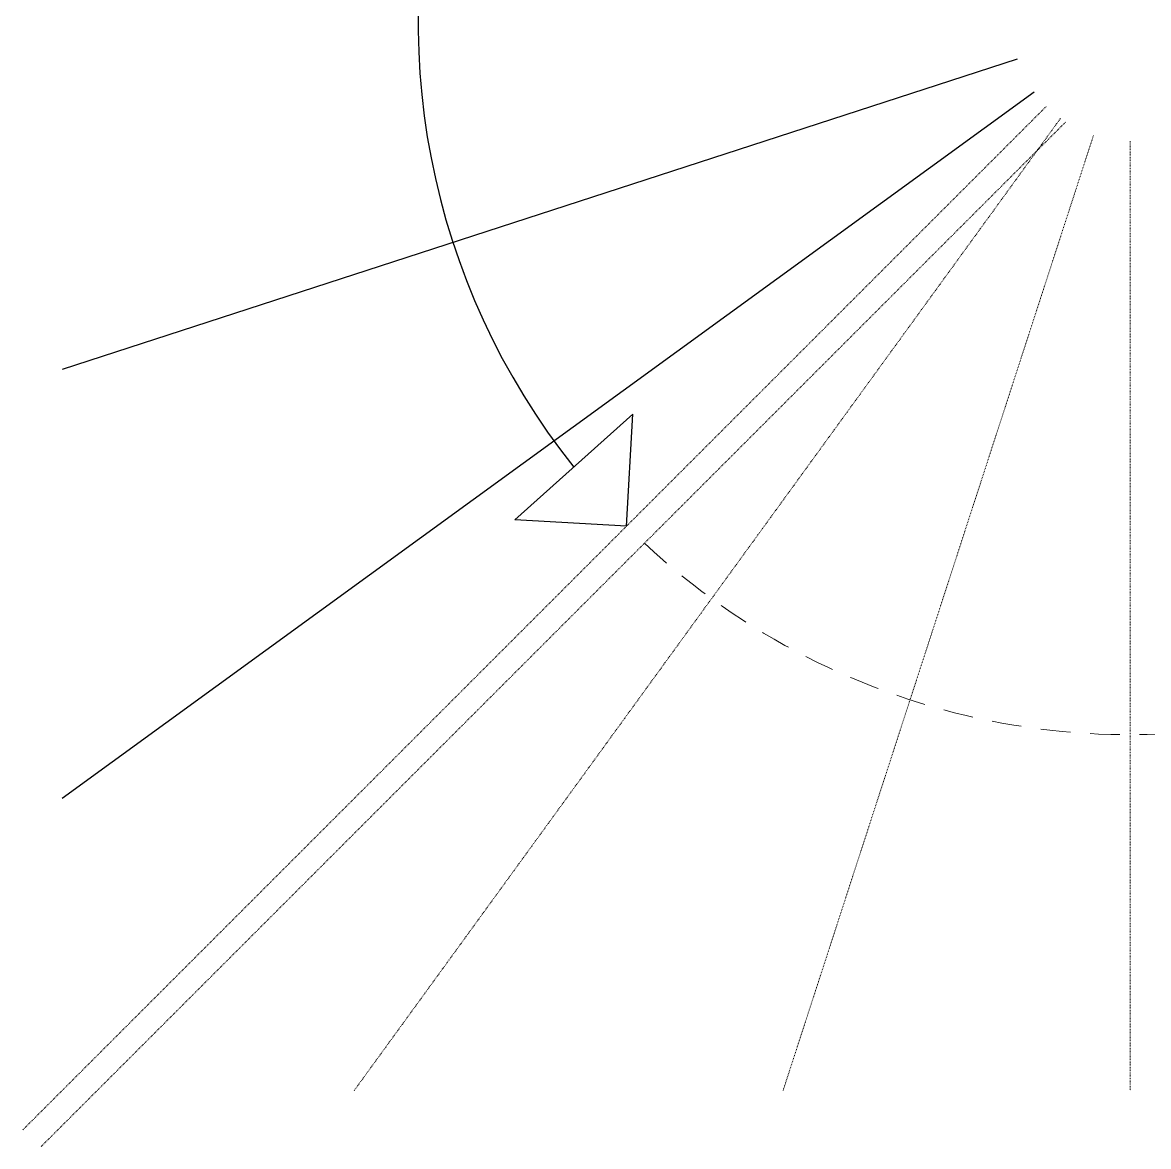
# Model space of a CAD drawing. Header units: centimetres. Extents: x 38820 to 82487, y -36363 to -12804.
# Drawn here: x 52185.8 to 52328.1, y -15254.7 to -15112.6 of the extents above; entities that cross this region are included whole.
import ezdxf

# ---------------------------------------------------------------- set-up
doc = ezdxf.new("R2010")
doc.units = ezdxf.units.CM
doc.header["$LTSCALE"] = 0.5
doc.linetypes.add('Pointillé 1', pattern=[0.09, 0.05, -0.04])
doc.linetypes.add('Pointillé 1_5', pattern=[0.125, 0.075, -0.05])
doc.layers.add('6 COMPL 2D', color=7, linetype='CONTINUOUS')
doc.layers.add('6 Compl 2D 2 Détails', color=7, linetype='CONTINUOUS')

# ---------------------------------------------------------------- blocks, each defined once
blk = doc.blocks.new('Arc_162_2', base_point=(10.81, 3.3551))
at = {"layer": '6 Compl 2D 2 Détails', "linetype": 'Continuous'}
for p, q in [((10.0324, 2.7267), (10.1814, 2.86)), ((10.1736, 2.7188), (10.1814, 2.86)), ((10.1736, 2.7188), (10.0324, 2.7267))]:
    blk.add_line(p, q, dxfattribs=at)
blk.add_arc((10.81, 3.3551), 0.9, 107.9139, 218.626, dxfattribs=at)
blk = doc.blocks.new('Arc_161_2', base_point=(10.81, 3.3551))
at = {"layer": '6 Compl 2D 2 Détails', "linetype": 'Continuous'}
for p, q in [((11.71, 3.3551), (11.6046, 3.2608)), ((11.71, 3.3551), (11.8043, 3.2496)), ((11.8043, 3.2496), (11.6046, 3.2608))]:
    blk.add_line(p, q, dxfattribs=at)
at = {"layer": '6 Compl 2D 2 Détails', "color": 251, "linetype": 'Pointillé 1_5', "lineweight": 0, "true_color": 0x515151}
blk.add_arc((10.81, 3.3551), 0.9, 226.9876, 353.6257, dxfattribs=at)

msp = doc.modelspace()

# ---------------------------------------------------------------- linework, layer by layer
at = {"layer": '6 COMPL 2D', "linetype": 'Continuous'}
msp.add_line((52313.621, -15121.451), (52190.757, -15210.701), dxfattribs=at)
at = {"layer": '6 COMPL 2D', "color": 194, "linetype": 'Pointillé 1_5', "lineweight": 0, "true_color": 0x50009f}
for p, q in [((52315.15, -15123.241), (52185.757, -15252.613)), ((52317.595, -15125.22), (52188.121, -15254.674))]:
    msp.add_line(p, q, dxfattribs=at)
at = {"layer": '6 Compl 2D 2 Détails', "linetype": 'Continuous'}
msp.add_line((52311.491, -15117.269), (52190.757, -15156.487), dxfattribs=at)
at = {"layer": '6 Compl 2D 2 Détails', "color": 251, "linetype": 'Pointillé 1', "lineweight": 0, "true_color": 0x515151}
for p, q in [((52316.939, -15124.77), (52227.656, -15247.635)), ((52321.121, -15126.901), (52281.88, -15247.635)), ((52325.756, -15127.635), (52325.746, -15247.635))]:
    msp.add_line(p, q, dxfattribs=at)

# ---------------------------------------------------------------- block references
at = {"layer": '6 Compl 2D 2 Détails', "linetype": 'Continuous', "xscale": 100, "yscale": 100, "zscale": 100}
msp.add_blockref('Arc_162_2', (52325.757, -15112.635), dxfattribs=at)
at = {"layer": '6 Compl 2D 2 Détails', "color": 251, "linetype": 'Pointillé 1_5', "lineweight": 0, "true_color": 0x515151, "xscale": 100, "yscale": 100, "zscale": 100}
msp.add_blockref('Arc_161_2', (52325.757, -15112.635), dxfattribs=at)

doc.saveas('drawing.dxf')
